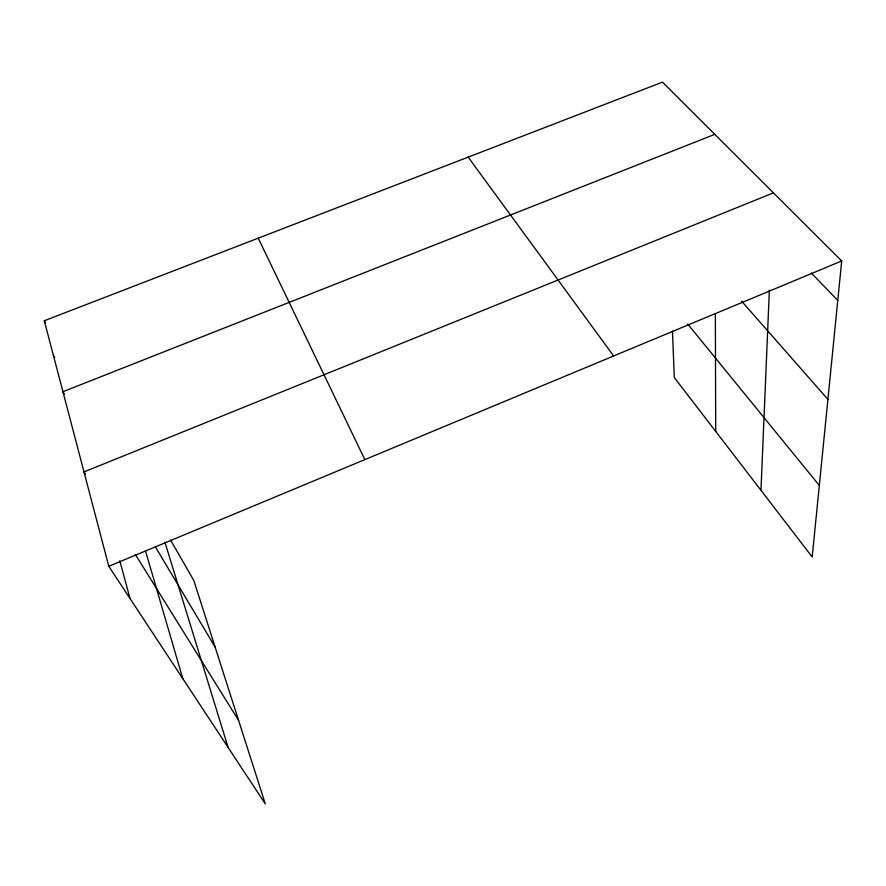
<?xml version="1.0" encoding="UTF-8"?>
<svg xmlns="http://www.w3.org/2000/svg" width="886" height="886" viewBox="0 0 886 886"><rect width="100%" height="100%" fill="white"/><g stroke="black" fill="none" stroke-linecap="round" stroke-linejoin="round"><path stroke-width="1.33" d="M760.974 490.312L769.358 290.209M170.599 540.117L193.801 580.43L265.291 803.868L108.779 566.287L44.3 320.754L662.484 82.132L841.7 260.971L812.196 556.984L674.312 377.536L672.452 331.098M108.779 566.287L841.7 260.971M773.434 192.849L83.993 471.928L85.421 474.22M714.814 134.351L62.928 391.712L64.324 394.048M811.31 273.021L837.768 300.465M741.66 301.24L827.912 399.376M687.746 324.077L819.328 485.473M468.185 157.132L613.633 355.973M135.337 554.448L238.589 720.407M155.349 546.795L215.143 647.123M53.337 355.186L54.71 357.523M44.3 320.754L45.651 323.102M258.247 238.168L364.855 459.612M164.907 542.177L228.09 747.407M145.492 550.893L182.793 678.643M119.776 560.76L130.054 598.582M715.356 313.522L715.722 431.427"/></g></svg>
